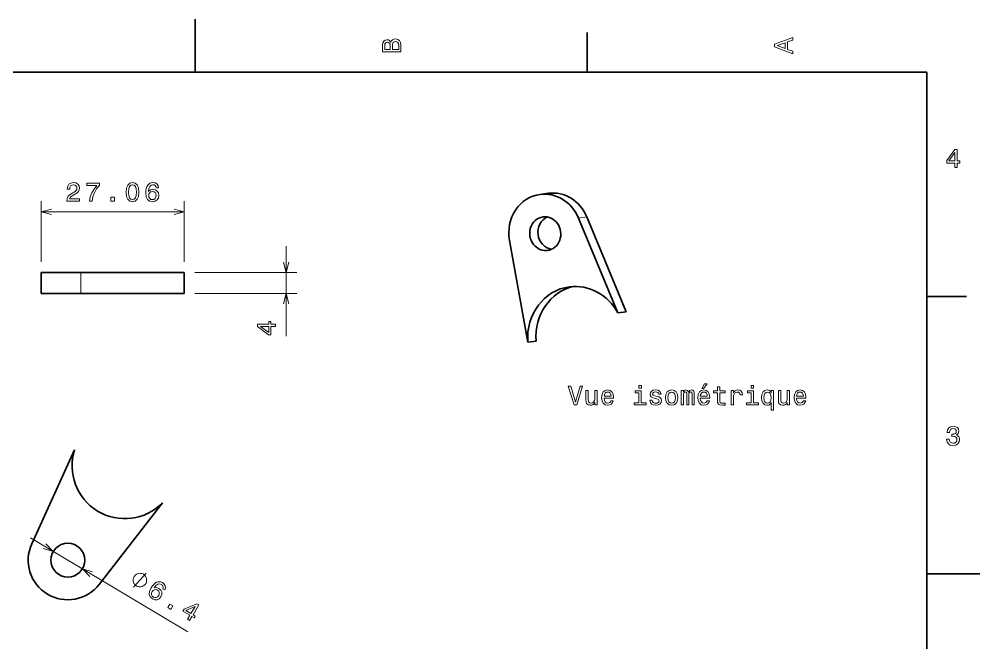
# Model space of a CAD drawing. Extents: x 0 to 297, y 0 to 210.
# Drawn here: x 115.2 to 297, y 92 to 210 of the extents above; entities that cross this region are included whole.
import ezdxf

# ---------------------------------------------------------------- set-up
doc = ezdxf.new("R2010")
doc.units = 0

msp = doc.modelspace()

# ---------------------------------------------------------------- linework, layer by layer
at = {"color": 7, "lineweight": 35, "ltscale": 0.25}
for p, q in [((148.5, 200), (148.5, 210)), ((287, 105), (297, 105))]:
    msp.add_line(p, q, dxfattribs=at)
at = {"color": 7, "lineweight": 35, "ltscale": 0.1875}
for p, q in [((222.699997, 200), (222.699997, 207.5)), ((119.347031, 162.055847), (126.847031, 162.055847)), ((119.347031, 158.055847), (126.847031, 158.055847)), ((287, 157.5), (294.5, 157.5))]:
    msp.add_line(p, q, dxfattribs=at)
at = {"color": 7, "lineweight": 35}
for p, q in [((287, 200), (10, 200)), ((287, 10), (287, 200))]:
    msp.add_line(p, q, dxfattribs=at)
at = {"color": 7, "lineweight": 35, "ltscale": 0.039359}
for p, q in [((215.337555, 177.0495), (213.776306, 176.84668)), ((230.056091, 154.624619), (228.494858, 154.421814)), ((211.439789, 148.878006), (213.001038, 149.080811))]:
    msp.add_line(p, q, dxfattribs=at)
at = {"color": 7, "lineweight": 13, "ltscale": 0.287513}
for p, q in [((119.347031, 164.055847), (119.347031, 175.556351)), ((146.407593, 164.055847), (146.407593, 175.556351))]:
    msp.add_line(p, q, dxfattribs=at)
at = {"color": 7, "lineweight": 13}
for p, q in [((119.347031, 173.556351), (146.407593, 173.556351)), ((117.324303, 111.81031), (147.070221, 94.071892))]:
    msp.add_line(p, q, dxfattribs=at)
at = {"color": 7, "lineweight": 13, "ltscale": 0.039359}
msp.add_line((221.026047, 172.36824), (222.58728, 172.571045), dxfattribs=at)
at = {"color": 7, "lineweight": 35, "ltscale": 0.485964}
for p, q in [((221.026047, 172.36824), (228.494858, 154.421814)), ((222.58728, 172.571045), (230.056091, 154.624619))]:
    msp.add_line(p, q, dxfattribs=at)
at = {"color": 7, "lineweight": 35, "ltscale": 0.488905}
msp.add_line((207.967209, 168.123413), (211.439789, 148.878006), dxfattribs=at)
at = {"color": 7, "lineweight": 13, "ltscale": 0.425901}
msp.add_line((165.686966, 150.019821), (165.686966, 167.055847), dxfattribs=at)
at = {"color": 7, "lineweight": 35, "ltscale": 0.1}
for p, q in [((119.347031, 162.055847), (119.347031, 158.055847)), ((146.407593, 162.055847), (146.407593, 158.055847))]:
    msp.add_line(p, q, dxfattribs=at)
at = {"color": 7, "lineweight": 13, "ltscale": 0.1}
msp.add_line((126.847031, 158.055847), (126.847031, 162.055847), dxfattribs=at)
at = {"color": 7, "lineweight": 35, "ltscale": 0.489014}
for p, q in [((126.847031, 162.055847), (146.407593, 162.055847)), ((126.847031, 158.055847), (146.407593, 158.055847)), ((117.540016, 110.715408), (125.637955, 128.520996)), ((130.290039, 103.009491), (142.289703, 118.456932))]:
    msp.add_line(p, q, dxfattribs=at)
at = {"color": 7, "lineweight": 13, "ltscale": 0.481984}
for p, q in [((148.407593, 162.055847), (167.686966, 162.055847)), ((148.407593, 158.055847), (167.686966, 158.055847))]:
    msp.add_line(p, q, dxfattribs=at)
at = {"color": 7, "lineweight": 13}
for points in [[(185.542007, 205.630417), (185.249496, 205.983429), (185.052811, 206.074219), (184.81073, 206.104477), (184.432495, 206.03891), (184.160156, 205.842224), (183.993729, 205.524506), (183.933212, 205.080704), (183.933212, 203.835022), (187.433212, 203.835022), (187.433212, 205.151306), (187.36261, 205.620331), (187.155838, 205.968307), (186.828018, 206.185165), (186.384216, 206.260818), (186.08667, 206.215424), (185.839554, 206.094391), (185.65799, 205.897705)], [(185.385666, 204.984879), (185.385666, 204.298996), (184.351807, 204.298996), (184.351807, 205.025223), (184.382065, 205.297562), (184.472839, 205.489197), (184.629181, 205.605194), (184.86116, 205.645538), (185.093155, 205.600143), (185.254532, 205.479111), (185.355408, 205.272339)], [(187.014618, 205.095825), (187.014618, 204.298996), (185.809296, 204.298996), (185.809296, 205.050446), (185.844589, 205.368164), (185.9505, 205.595108), (186.132065, 205.731277), (186.394302, 205.776657), (186.671692, 205.731277), (186.863327, 205.605194), (186.979324, 205.393372)], [(261.633209, 203.466858), (261.633209, 203.930847), (260.604401, 204.298996), (260.604401, 205.695969), (261.633209, 206.064133), (261.633209, 206.538193), (258.128174, 205.257217), (258.128174, 204.742798)], [(260.17572, 204.460388), (258.632477, 205), (260.17572, 205.539627)], [(292.277374, 181.916794), (292.731262, 181.916794), (292.731262, 182.784225), (293.23056, 182.784225), (293.23056, 183.187683), (292.731262, 183.187683), (292.731262, 185.341141), (292.272339, 185.341141), (290.739197, 183.228027), (290.739197, 182.784225), (292.277374, 182.784225)], [(291.162842, 183.187683), (292.277374, 184.756134), (292.277374, 183.187683)], [(124.174713, 175.556351), (126.580338, 175.556351), (126.580338, 175.990067), (124.679039, 175.990067), (124.784943, 176.227097), (124.966499, 176.423782), (125.526299, 176.78186), (125.823853, 176.933151), (126.156708, 177.150009), (126.393738, 177.402176), (126.5299, 177.699722), (126.580338, 178.037613), (126.494598, 178.461243), (126.257568, 178.794098), (125.894455, 179.00592), (125.425438, 179.081573), (124.941284, 178.995834), (124.573128, 178.758804), (124.336098, 178.380554), (124.255409, 177.881271), (124.255409, 177.810669), (124.71434, 177.810669), (124.71434, 177.851013), (124.759727, 178.193954), (124.895897, 178.446121), (125.112755, 178.607498), (125.400223, 178.662979), (125.692726, 178.612549), (125.909584, 178.486465), (126.050797, 178.28978), (126.101227, 178.042664), (126.065926, 177.810669), (125.970108, 177.613983), (125.808723, 177.44252), (125.586823, 177.291214), (125.289268, 177.129837), (124.795029, 176.817154), (124.447052, 176.484299), (124.24028, 176.080841), (124.174713, 175.571487)], [(128.440277, 175.556351), (128.949646, 175.556351), (129.116074, 176.388489), (129.408569, 177.165146), (129.822113, 177.886322), (130.36174, 178.562119), (130.36174, 178.980698), (127.961166, 178.980698), (127.961166, 178.521774), (129.877594, 178.521774), (129.322845, 177.840927), (128.904251, 177.129837), (128.61174, 176.373352)], [(135.397919, 177.266006), (135.473557, 176.474213), (135.710587, 175.909378), (136.088837, 175.566437), (136.613327, 175.45549), (137.132782, 175.566437), (137.511032, 175.909378), (137.743011, 176.474213), (137.8237, 177.266006), (137.743011, 178.05275), (137.647186, 178.365433), (137.511032, 178.622635), (137.132782, 178.965576), (136.613327, 179.081573), (136.088837, 178.965576), (135.710587, 178.617584), (135.473557, 178.05275)], [(135.882065, 177.266006), (135.922409, 177.876236), (136.048492, 178.315002), (136.275436, 178.572205), (136.613327, 178.662979), (136.946182, 178.572205), (137.173126, 178.315002), (137.29921, 177.876236), (137.339554, 177.266006), (137.29921, 176.650726), (137.173126, 176.211975), (136.946182, 175.954773), (136.613327, 175.869034), (136.275436, 175.954773), (136.048492, 176.211975), (135.922409, 176.650726)], [(141.559723, 178.113266), (141.463913, 178.521774), (141.242004, 178.824356), (140.899063, 179.016006), (140.455261, 179.081573), (140.157715, 179.046265), (139.900513, 178.950439), (139.673569, 178.794098), (139.481918, 178.572205), (139.330627, 178.29483), (139.219666, 177.956924), (139.149063, 177.558517), (139.128891, 177.109665), (139.209579, 176.393524), (139.456696, 175.874069), (139.855118, 175.561401), (140.39978, 175.45549), (140.888977, 175.546265), (141.262177, 175.783295), (141.504257, 176.156494), (141.589981, 176.630554), (141.504257, 177.109665), (141.272263, 177.477814), (140.9142, 177.709808), (140.470398, 177.790497), (139.991287, 177.689636), (139.633209, 177.402176), (139.708862, 177.956924), (139.870255, 178.355347), (140.117371, 178.592377), (140.460312, 178.673065), (140.712463, 178.632721), (140.904114, 178.52681), (141.030197, 178.350296), (141.095749, 178.113266)], [(141.1008, 176.625519), (141.045319, 176.307785), (140.904114, 176.06572), (140.67717, 175.904327), (140.394745, 175.853897), (140.097198, 175.904327), (139.870255, 176.060669), (139.723999, 176.30275), (139.678604, 176.620468), (139.729034, 176.933151), (139.870255, 177.170181), (140.102234, 177.321487), (140.414917, 177.376953), (140.687256, 177.321487), (140.904114, 177.175232), (141.045319, 176.938202)], [(132.529327, 175.556351), (133.225296, 175.556351), (133.225296, 176.307785), (132.529327, 176.307785)], [(163.686966, 151.815231), (163.686966, 152.269119), (162.819534, 152.269119), (162.819534, 152.768402), (162.416077, 152.768402), (162.416077, 152.269119), (160.262619, 152.269119), (160.262619, 151.810181), (162.375732, 150.277039), (162.819534, 150.277039), (162.819534, 151.815231)], [(162.416077, 150.700668), (160.847641, 151.815231), (162.416077, 151.815231)], [(221.342407, 140.526413), (220.464874, 137.545853), (219.562149, 140.526413), (219.083038, 140.526413), (220.212723, 137.021362), (220.717041, 137.021362), (221.821503, 140.526413)], [(232.936783, 140.642395), (232.467758, 140.642395), (232.467758, 140.138077), (232.936783, 140.138077)], [(244.40509, 140.097733), (244.702637, 140.097733), (245.403641, 140.955078), (244.909409, 140.955078)], [(247.34024, 139.260559), (247.34024, 137.903931), (247.370499, 137.465164), (247.511719, 137.162567), (247.794128, 136.986053), (248.273239, 136.925537), (248.797729, 136.95076), (248.797729, 137.334045), (248.414444, 137.303787), (248.066467, 137.344131), (247.879868, 137.470215), (247.799179, 137.682022), (247.784042, 137.979568), (247.784042, 139.260559), (248.797729, 139.260559), (248.797729, 139.638794), (247.784042, 139.638794), (247.784042, 140.430588), (247.34024, 140.430588), (247.34024, 139.638794), (246.573669, 139.638794), (246.573669, 139.260559)], [(254.188934, 140.642395), (253.719925, 140.642395), (253.719925, 140.138077), (254.188934, 140.138077)], [(224.544846, 139.729568), (224.101044, 139.729568), (224.101044, 138.166168), (224.050613, 137.80307), (223.904358, 137.540817), (223.677414, 137.379425), (223.379868, 137.328995), (223.142838, 137.369339), (222.991531, 137.490387), (222.905807, 137.697159), (222.885635, 137.989655), (222.885635, 139.729568), (222.441833, 139.729568), (222.441833, 137.94931), (222.456955, 137.591248), (222.55278, 137.293701), (222.845291, 137.021362), (223.314301, 136.925537), (223.566467, 136.960846), (223.783325, 137.05162), (223.969925, 137.207962), (224.121216, 137.434906), (224.121216, 137.021362), (224.544846, 137.021362)], [(225.881302, 138.246872), (227.656525, 138.246872), (227.66156, 138.453644), (227.580872, 139.033615), (227.358978, 139.467331), (227.005951, 139.729568), (226.536926, 139.825394), (226.077988, 139.724533), (225.72496, 139.442108), (225.498016, 138.983185), (225.417328, 138.377991), (225.492981, 137.757675), (225.719925, 137.303787), (226.067902, 137.021362), (226.52179, 136.925537), (226.915161, 136.991104), (227.23793, 137.162567), (227.47496, 137.434906), (227.61113, 137.798019), (227.172379, 137.798019), (227.081589, 137.596283), (226.95047, 137.444992), (226.577271, 137.323959), (226.28981, 137.379425), (226.072952, 137.555939), (225.931732, 137.843414), (225.881302, 138.231735)], [(225.881302, 138.620071), (225.936783, 138.968048), (226.072952, 139.22525), (226.279724, 139.381592), (226.552063, 139.437073), (226.819351, 139.381592), (227.026123, 139.22525), (227.152206, 138.968048), (227.197586, 138.620071)], [(232.921646, 137.394562), (232.921646, 139.638794), (231.781891, 139.638794), (231.781891, 139.260559), (232.477844, 139.260559), (232.477844, 137.394562), (231.570068, 137.394562), (231.570068, 137.021362), (233.839523, 137.021362), (233.839523, 137.394562)], [(235.927414, 138.599899), (235.498749, 138.70076), (235.181015, 138.816757), (235.075104, 139.053787), (235.105377, 139.220215), (235.211273, 139.341248), (235.382751, 139.416901), (235.629868, 139.447159), (235.866898, 139.416901), (236.053497, 139.326111), (236.17453, 139.189957), (236.224976, 139.008392), (236.658691, 139.008392), (236.658691, 139.018478), (236.583038, 139.346283), (236.376266, 139.6035), (236.053497, 139.764877), (235.629868, 139.825394), (235.201187, 139.764877), (234.888519, 139.59845), (234.691833, 139.351334), (234.631302, 139.038651), (234.676697, 138.736053), (234.817902, 138.524246), (235.049896, 138.37294), (235.387787, 138.267044), (235.882034, 138.145996), (236.184616, 138.019928), (236.26532, 137.919052), (236.295578, 137.767761), (236.250183, 137.581161), (236.12915, 137.439957), (235.932465, 137.349167), (235.670212, 137.318909), (235.392838, 137.349167), (235.191101, 137.455078), (235.054932, 137.626556), (234.999466, 137.863586), (234.570786, 137.863586), (234.641388, 137.460129), (234.84816, 137.167618), (235.17598, 136.991104), (235.629868, 136.925537), (236.103928, 136.991104), (236.451904, 137.167618), (236.663727, 137.450043), (236.73938, 137.818192), (236.683899, 138.13591), (236.527557, 138.352768), (236.270355, 138.493988)], [(237.505951, 138.37294), (237.586639, 137.757675), (237.818634, 137.303787), (238.186783, 137.021362), (238.681015, 136.925537), (239.170212, 137.021362), (239.538361, 137.298737), (239.770355, 137.752625), (239.856094, 138.37294), (239.770355, 138.98822), (239.538361, 139.447159), (239.170212, 139.724533), (238.681015, 139.825394), (238.186783, 139.724533), (237.818634, 139.442108), (237.586639, 138.98822)], [(237.959839, 138.377991), (238.005219, 138.831879), (238.146439, 139.159698), (238.373383, 139.36142), (238.681015, 139.432022), (238.983612, 139.36142), (239.210556, 139.164734), (239.351776, 138.831879), (239.402206, 138.377991), (239.351776, 137.919052), (239.210556, 137.586197), (238.983612, 137.384476), (238.681015, 137.318909), (238.373383, 137.384476), (238.146439, 137.586197), (238.005219, 137.919052)], [(240.496582, 137.021362), (240.90509, 137.021362), (240.90509, 138.831879), (240.930298, 139.104218), (241.005951, 139.300903), (241.121948, 139.416901), (241.273239, 139.46228), (241.394272, 139.421936), (241.474976, 139.321075), (241.51532, 139.149597), (241.530441, 138.922653), (241.530441, 137.021362), (241.913727, 137.021362), (241.913727, 138.831879), (241.93895, 139.099167), (242.014587, 139.295853), (242.135635, 139.416901), (242.286926, 139.46228), (242.407959, 139.421936), (242.488663, 139.321075), (242.539093, 138.922653), (242.539093, 137.021362), (242.947586, 137.021362), (242.947586, 138.892395), (242.922379, 139.280731), (242.841675, 139.578278), (242.680298, 139.759842), (242.41806, 139.825394), (242.110413, 139.724533), (241.873383, 139.432022), (241.686783, 139.719482), (241.3741, 139.825394), (241.086639, 139.724533), (240.889954, 139.442108), (240.889954, 139.729568), (240.496582, 139.729568)], [(244.097443, 138.246872), (245.872665, 138.246872), (245.877701, 138.453644), (245.797012, 139.033615), (245.575104, 139.467331), (245.222092, 139.729568), (244.753067, 139.825394), (244.294128, 139.724533), (243.941101, 139.442108), (243.714157, 138.983185), (243.633469, 138.377991), (243.709122, 137.757675), (243.936066, 137.303787), (244.284042, 137.021362), (244.73793, 136.925537), (245.131302, 136.991104), (245.454071, 137.162567), (245.691101, 137.434906), (245.827271, 137.798019), (245.388519, 137.798019), (245.297729, 137.596283), (245.166611, 137.444992), (244.793411, 137.323959), (244.505951, 137.379425), (244.289093, 137.555939), (244.147873, 137.843414), (244.097443, 138.231735)], [(244.097443, 138.620071), (244.152924, 138.968048), (244.289093, 139.22525), (244.495865, 139.381592), (244.768188, 139.437073), (245.035492, 139.381592), (245.242264, 139.22525), (245.368347, 138.968048), (245.413727, 138.620071)], [(249.947586, 137.021362), (250.391388, 137.021362), (250.391388, 138.569626), (250.436783, 138.942825), (250.572952, 139.210129), (250.794846, 139.371506), (251.092407, 139.426987), (251.314301, 139.391678), (251.480728, 139.290817), (251.581589, 139.119339), (251.616898, 138.88736), (252.065735, 138.88736), (252.005219, 139.295853), (251.838806, 139.588364), (251.561417, 139.764877), (251.183182, 139.825394), (250.92598, 139.785049), (250.704071, 139.684189), (250.507385, 139.512711), (250.351044, 139.280731), (250.351044, 139.729568), (249.947586, 139.729568)], [(254.173813, 137.394562), (254.173813, 139.638794), (253.034042, 139.638794), (253.034042, 139.260559), (253.730011, 139.260559), (253.730011, 137.394562), (252.822235, 137.394562), (252.822235, 137.021362), (255.091675, 137.021362), (255.091675, 137.394562)], [(257.517456, 139.310989), (257.361145, 139.537933), (257.184631, 139.69931), (256.977844, 139.7901), (256.740814, 139.825394), (256.312134, 139.724533), (255.979279, 139.442108), (255.762421, 138.98822), (255.686783, 138.377991), (255.762421, 137.762711), (255.979279, 137.308823), (256.312134, 137.021362), (256.740814, 136.925537), (256.977844, 136.955795), (257.179565, 137.041534), (257.356079, 137.197876), (257.517456, 137.434906), (257.517456, 135.972366), (257.961273, 135.972366), (257.961273, 139.729568), (257.517456, 139.729568)], [(256.140686, 138.377991), (256.186066, 138.826843), (256.327271, 139.154648), (256.539093, 139.356384), (256.816467, 139.426987), (257.108978, 139.356384), (257.330872, 139.159698), (257.462006, 138.831879), (257.512421, 138.377991), (257.462006, 137.919052), (257.330872, 137.591248), (257.108978, 137.389511), (256.816467, 137.323959), (256.539093, 137.389511), (256.327271, 137.591248), (256.186066, 137.924103)], [(260.977112, 139.729568), (260.533325, 139.729568), (260.533325, 138.166168), (260.48288, 137.80307), (260.336639, 137.540817), (260.10968, 137.379425), (259.812134, 137.328995), (259.575104, 137.369339), (259.423798, 137.490387), (259.338074, 137.697159), (259.317902, 137.989655), (259.317902, 139.729568), (258.874084, 139.729568), (258.874084, 137.94931), (258.889221, 137.591248), (258.985046, 137.293701), (259.277557, 137.021362), (259.746582, 136.925537), (259.998749, 136.960846), (260.215607, 137.05162), (260.402191, 137.207962), (260.553497, 137.434906), (260.553497, 137.021362), (260.977112, 137.021362)], [(262.313568, 138.246872), (264.088806, 138.246872), (264.093842, 138.453644), (264.013153, 139.033615), (263.79126, 139.467331), (263.438232, 139.729568), (262.969208, 139.825394), (262.510254, 139.724533), (262.157227, 139.442108), (261.930298, 138.983185), (261.849609, 138.377991), (261.925262, 137.757675), (262.152191, 137.303787), (262.500183, 137.021362), (262.954071, 136.925537), (263.347443, 136.991104), (263.670197, 137.162567), (263.907227, 137.434906), (264.043396, 137.798019), (263.604645, 137.798019), (263.513855, 137.596283), (263.382751, 137.444992), (263.009552, 137.323959), (262.722076, 137.379425), (262.505219, 137.555939), (262.364014, 137.843414), (262.313568, 138.231735)], [(262.313568, 138.620071), (262.369049, 138.968048), (262.505219, 139.22525), (262.712006, 139.381592), (262.984314, 139.437073), (263.251617, 139.381592), (263.458405, 139.22525), (263.584473, 138.968048), (263.629852, 138.620071)], [(290.729126, 130.51622), (290.729126, 130.480911), (290.809814, 129.996765), (291.046844, 129.633652), (291.420044, 129.401657), (291.914276, 129.315933), (292.438782, 129.401657), (292.832153, 129.623566), (293.08429, 129.976593), (293.175079, 130.430481), (293.134735, 130.728027), (293.023773, 130.970108), (292.842224, 131.156708), (292.600159, 131.292877), (292.927948, 131.565216), (293.043945, 131.998932), (292.968292, 132.392303), (292.751434, 132.68985), (292.398407, 132.87645), (291.914276, 132.942017), (291.460388, 132.861313), (291.112396, 132.63942), (290.885468, 132.286392), (290.809814, 131.817368), (290.809814, 131.782074), (291.258636, 131.782074), (291.299011, 132.104828), (291.430115, 132.336823), (291.641937, 132.478027), (291.939484, 132.528473), (292.201721, 132.488113), (292.393372, 132.382217), (292.509369, 132.210739), (292.554749, 131.97876), (292.509369, 131.731628), (292.388336, 131.565216), (292.176514, 131.46434), (291.889069, 131.434082), (291.692383, 131.439133), (291.692383, 131.04071), (291.939484, 131.050797), (292.257202, 131.005417), (292.494232, 130.884369), (292.635468, 130.687683), (292.685883, 130.430481), (292.630402, 130.13797), (292.484161, 129.921112), (292.252167, 129.784943), (291.944519, 129.739563), (291.626801, 129.789993), (291.394806, 129.941284), (291.248566, 130.183365), (291.193085, 130.51622)], [(139.106842, 103.186859), (139.166595, 103.287064), (139.235992, 103.517342), (139.275528, 103.697525), (139.285187, 103.827606), (139.274612, 104.037659), (139.213928, 104.277596), (139.123383, 104.46743), (139.053055, 104.577286), (138.932632, 104.717018), (138.7621, 104.886627), (138.661896, 104.946381), (138.561707, 105.006134), (138.331421, 105.075546), (138.15123, 105.115074), (138.021149, 105.124725), (137.811096, 105.114151), (137.571167, 105.053482), (137.381332, 104.962929), (137.271469, 104.892601), (137.131744, 104.772179), (136.962128, 104.601646), (136.902374, 104.50145), (136.842621, 104.401245), (136.773224, 104.170959), (136.733688, 103.990784), (136.72403, 103.860703), (136.734604, 103.650642), (136.795288, 103.410706), (136.885834, 103.220871), (136.956161, 103.111023), (137.076584, 102.971283), (137.247116, 102.801682), (137.347321, 102.74192), (137.447525, 102.682167), (137.677795, 102.612762), (137.857986, 102.573235), (137.988068, 102.563583), (138.19812, 102.57415), (138.438049, 102.634827), (138.627884, 102.725372), (138.737747, 102.7957), (138.877472, 102.91613), (139.047089, 103.086655)], [(142.722351, 101.970306), (142.849289, 102.370239), (142.813675, 102.74379), (142.617294, 103.08403), (142.269699, 103.367645), (141.996048, 103.489723), (141.726074, 103.539154), (141.45108, 103.521118), (141.172821, 103.42868), (140.900818, 103.267944), (140.632462, 103.034554), (140.367752, 102.728531), (140.120544, 102.353348), (139.823059, 101.696945), (139.769241, 101.124229), (139.951294, 100.651619), (140.364853, 100.281693), (140.831512, 100.1091), (141.273438, 100.121544), (141.672501, 100.318092), (141.988937, 100.681343), (142.16069, 101.136749), (142.149994, 101.57177), (141.961273, 101.954414), (141.621429, 102.251022), (141.158279, 102.409782), (140.703506, 102.346283), (141.052612, 102.784004), (141.395279, 103.043533), (141.728928, 103.120544), (142.064804, 103.014206), (142.260712, 102.850403), (142.371063, 102.661285), (142.388947, 102.445107), (142.323853, 102.207947)], [(141.566193, 100.927567), (141.35582, 100.68309), (141.11055, 100.547501), (140.832977, 100.525131), (140.564575, 100.626465), (140.334854, 100.822174), (140.220001, 101.072693), (140.218384, 101.355515), (140.342117, 101.651642), (140.545593, 101.894371), (140.788269, 102.025627), (141.065018, 102.036751), (141.361984, 101.924255), (141.567474, 101.737122), (141.678818, 101.500443), (141.678696, 101.224533)], [(143.283112, 98.658875), (143.880875, 98.302414), (144.265747, 98.947815), (143.667984, 99.304276)], [(147.029022, 96.425079), (147.418854, 96.192604), (147.863144, 96.93763), (148.291962, 96.681908), (148.498611, 97.028427), (148.069778, 97.284149), (149.172729, 99.133713), (148.778564, 99.368767), (146.379501, 98.339096), (146.152191, 97.957924), (147.473297, 97.170097)], [(146.722687, 98.087471), (148.483261, 98.863724), (147.679947, 97.516624)]]:
    msp.add_lwpolyline(points, close=True, dxfattribs=at)
for points in [[(121.278885, 174.07399), (119.347031, 173.556351), (121.278885, 173.038712)], [(144.475739, 173.038712), (146.407593, 173.556351), (144.475739, 174.07399)], [(165.169342, 163.987701), (165.686966, 162.055847), (166.204605, 163.987701)], [(166.204605, 156.123993), (165.686966, 158.055847), (165.169342, 156.123993)], [(119.694351, 109.794289), (121.618698, 109.249428), (120.224594, 110.683464)], [(129.039886, 105.426636), (127.115532, 105.971497), (128.509644, 104.53746)], [(136.807693, 102.52037), (139.201523, 105.167931)]]:
    msp.add_lwpolyline(points, dxfattribs=at)
at = {"color": 7, "lineweight": 35}
msp.add_circle((124.367119, 107.610458), 3.2, dxfattribs=at)
for centre, radius, start, end in [((135.161179, 125.470062), 10, 162.236254, 315.467535), ((124.367119, 107.610458), 7.5, 155.544076, 322.159717)]:
    msp.add_arc(centre, radius, start, end, dxfattribs=at)
for centre, major_axis, start_param, end_param in [((214.742737, 169.40921), (-0.966156, 7.437515), 0.0000402323, 1.6244556105), ((214.742737, 169.40921), (-0.966156, 7.437515), 4.9996493415, 6.2832255394), ((216.303986, 169.61203), (-0.966156, 7.437515), 4.9996493415, 6.2832255394), ((214.742737, 169.40921), (-0.412231, 3.17334), 3.1416310312, 6.2832236848), ((214.742737, 169.40921), (-0.412231, 3.17334), 0.0000383776, 2.2848931814), ((216.303986, 169.61203), (-0.412231, 3.17334), 0.2707545967, 2.8707351839), ((214.742737, 169.40921), (-0.412231, 3.17334), 2.2848931814, 3.1416310312), ((220.619171, 149.434143), (-1.288208, 9.916672), 0.000040333, 1.5076550718), ((222.18042, 149.636948), (-1.288208, 9.916672), 0.085678652, 1.5076550718), ((220.619171, 149.434143), (-1.288208, 9.916672), 5.1164498802, 6.2832256402)]:
    msp.add_ellipse(centre, major_axis=major_axis, ratio=0.919286, start_param=start_param, end_param=end_param, dxfattribs=at)

doc.saveas('drawing.dxf')
